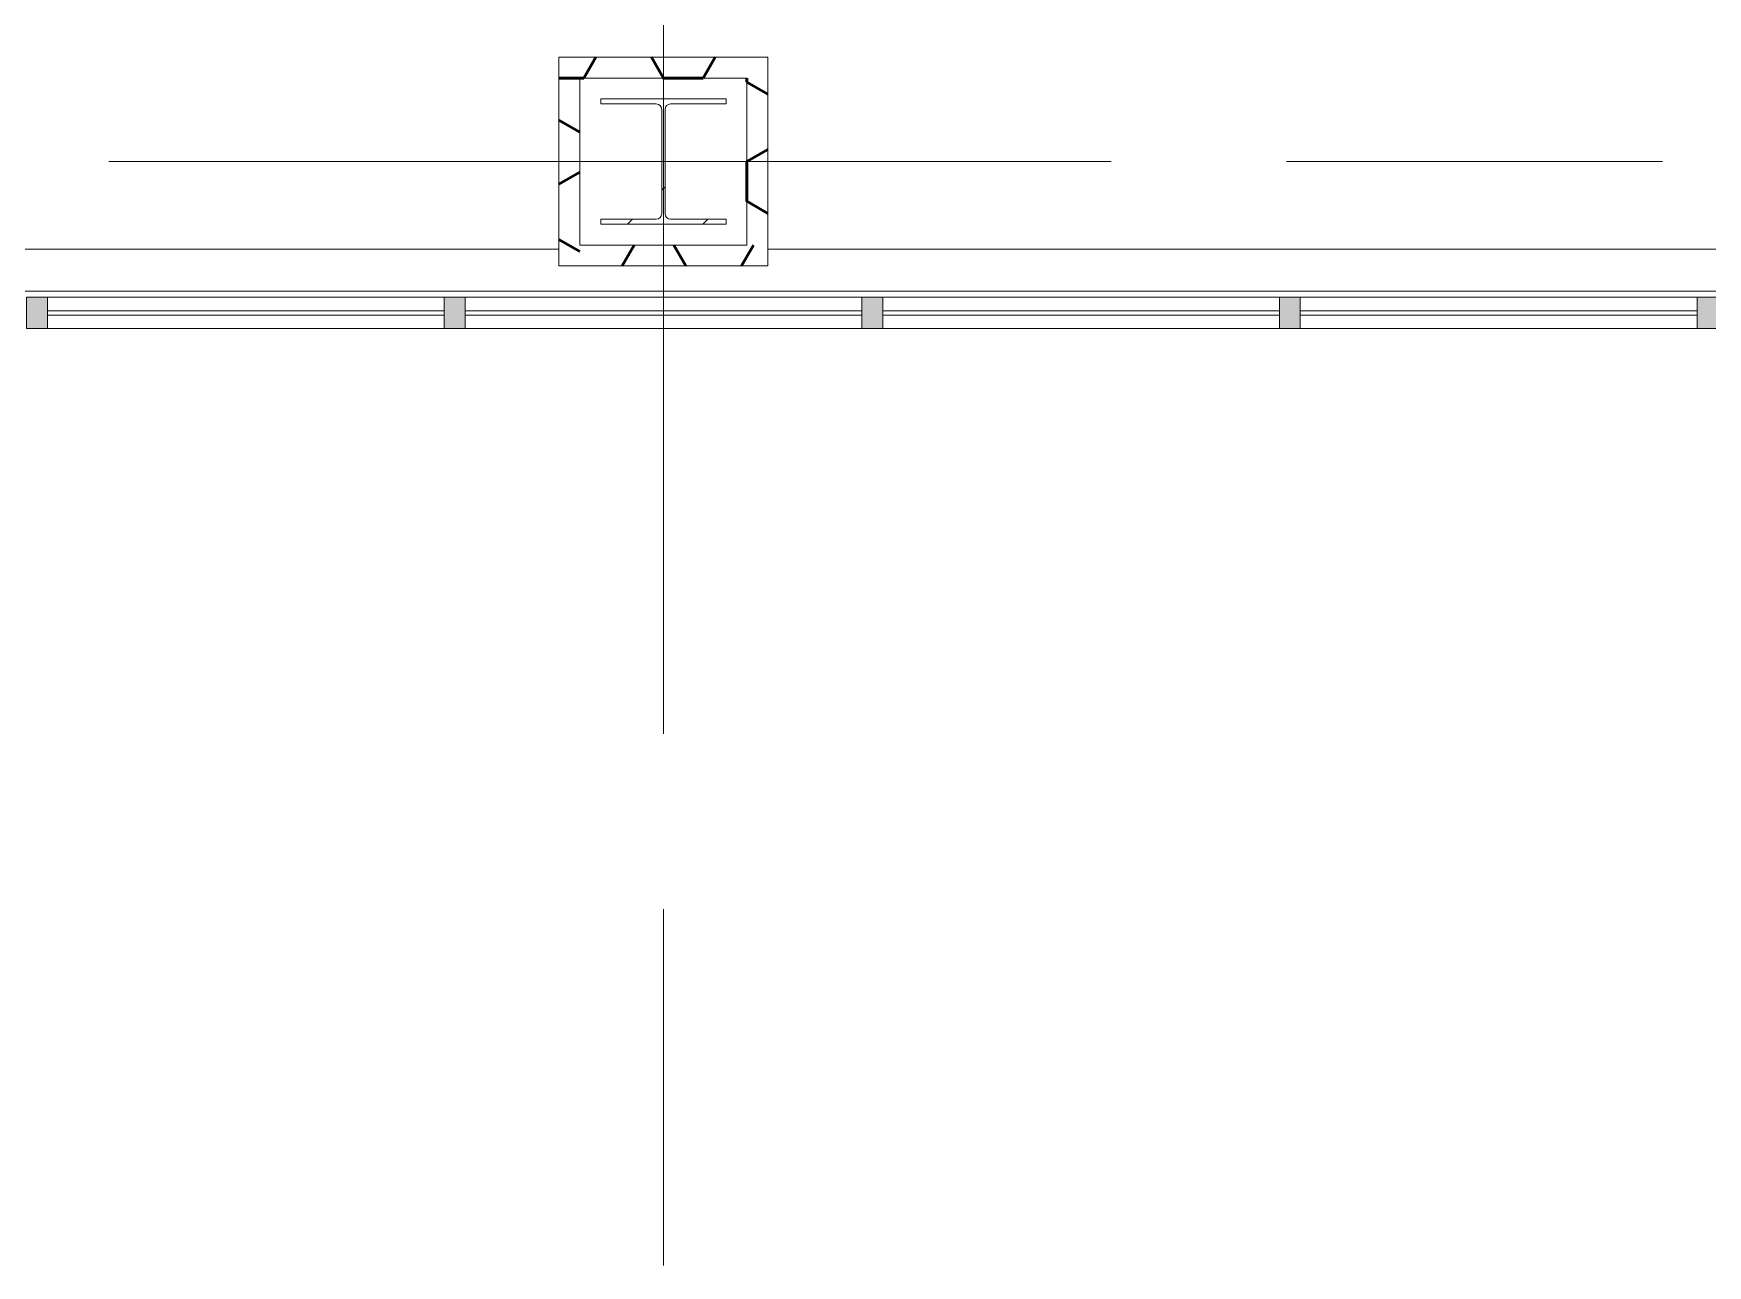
# Model space of a CAD drawing. Header units: millimetres. Extents: x -76261 to 649593, y -304265 to 60256.
# Drawn here: x 133192 to 137200, y -18844 to -15893 of the extents above; entities that cross this region are included whole.
import ezdxf

# ---------------------------------------------------------------- set-up
doc = ezdxf.new("R2010")
doc.units = ezdxf.units.MM
doc.header["$LTSCALE"] = 2000
doc.header["$MEASUREMENT"] = 0
doc.linetypes.add('Centre', pattern=[6.9, 4, -0.7, 1.5, -0.7])
doc.layers.get('0').update_dxf_attribs({"linetype": 'CONTINUOUS'})
for name, color, linetype, lineweight in [('A-GLAZ-CURT', 8, 'CONTINUOUS', 15), ('A-GLAZ-CWMG', 8, 'CONTINUOUS', 15), ('A-WALL', 8, 'CONTINUOUS', 15), ('A-WALL-PATT', 8, 'CONTINUOUS', 50), ('I-WALL', 8, 'CONTINUOUS', 15), ('S-BEAM', 12, 'CONTINUOUS', 15), ('S-COLS', 8, 'CONTINUOUS', 15), ('S-GRID', 14, 'CONTINUOUS', 15)]:
    doc.layers.add(name, color=color, linetype=linetype, lineweight=lineweight)

# ---------------------------------------------------------------- blocks, each defined once
blk = doc.blocks.new('AD_UK Beams-Column - SC2-300_300_8_12-V85-3rd FLOOR PLAN')
at = {"layer": 'S-COLS'}
h = blk.add_hatch(dxfattribs=at)
h.set_pattern_fill('FP_88', color=256, style=0, pattern_type=2)
h.set_pattern_definition([(45, (78492.53, 58201.64), (-371.231, 371.231), []), (45, (78492.53, 58764.14), (-371.231, 371.231), [])])
h.paths.add_polyline_path([(150, -150), (150, -138), (17, -138), (7.8, -134.2), (4, -125), (4, 125), (7.8, 134.2), (17, 138), (150, 138), (150, 150), (-150, 150), (-150, 138), (-17, 138), (-7.8, 134.2), (-4, 125), (-4, -125), (-7.8, -134.2), (-17, -138), (-150, -138), (-150, -150)], flags=0)
for p, q in [((150, 150), (-150, 150)), ((-150, 150), (-150, 138)), ((-150, 138), (-17, 138)), ((-4, 125), (-4, -125)), ((4, -125), (4, 125)), ((17, 138), (150, 138)), ((150, 138), (150, 150)), ((-17, -138), (-150, -138)), ((-150, -138), (-150, -150)), ((-150, -150), (150, -150)), ((150, -138), (17, -138)), ((150, -150), (150, -138))]:
    blk.add_line(p, q, dxfattribs=at)
for centre, start, end in [((-17, 125), 0, 90), ((17, 125), 90, 180), ((-17, -125), 270, 0), ((17, -125), 180, 270)]:
    blk.add_arc(centre, 13, start, end, dxfattribs=at)
blk = doc.blocks.new('LS-Office-S_rvt-1-3rd FLOOR PLAN')
blk.add_blockref('AD_UK Beams-Column - SC2-300_300_8_12-V85-3rd FLOOR PLAN', (-78492.5, -58201.6))
blk = doc.blocks.new('System Panel - Glazed-10631420-3rd FLOOR PLAN')
at = {"layer": 'A-GLAZ-CURT'}
for p, q in [((475, 5.2), (-475, 5.2)), ((-475, 5.2), (-475, -5.2)), ((475, -5.2), (475, 5.2)), ((-475, -5.2), (475, -5.2))]:
    blk.add_line(p, q, dxfattribs=at)
blk = doc.blocks.new('Rectangular Mullion - 52X100-10623842-3rd FLOOR PLAN')
at = {"layer": 'A-GLAZ-CWMG'}
for p, q in [((-81017.5, -58526.6), (-81967.5, -58526.6)), ((-81017.5, -58601.6), (-81967.5, -58601.6))]:
    blk.add_line(p, q, dxfattribs=at)
blk = doc.blocks.new('Rectangular Mullion - 52X100-10642846-3rd FLOOR PLAN')
at = {"layer": 'A-GLAZ-CWMG'}
blk.add_hatch(color=256, dxfattribs=at).paths.add_polyline_path([(25, 37.5), (25, -37.5), (-25, -37.5), (-25, 37.5)], flags=0)
for p, q in [((-25, 37.5), (25, 37.5)), ((-25, -37.5), (-25, 37.5)), ((25, 37.5), (25, -37.5)), ((25, -37.5), (-25, -37.5))]:
    blk.add_line(p, q, dxfattribs=at)
blk = doc.blocks.new('PIPE 100X100X2_5 - PIPE 100X100X2_5-10904597-3rd FLOOR PLAN')
at = {"layer": 'S-BEAM'}
for p, q in [((-5326.875, 50), (10673.125, 50)), ((5923.125, -50), (623.125, -50)), ((10673.125, -50), (6423.125, -50))]:
    blk.add_line(p, q, dxfattribs=at)
blk = doc.blocks.new('Xrexf_Office')
at = {"layer": 'A-WALL-PATT'}
h = blk.add_hatch(dxfattribs=at)
h.set_pattern_fill('FP_48', color=256, style=0, pattern_type=2)
h.set_pattern_definition([(0, (134700, -16000), (142.875, 82.49), [95.25, -190.5]), (120, (134700, -16000), (-142.875, 82.49), [95.25, -190.5]), (60, (134700, -16000), (-7e-05, 164.978), [0, -190.5, 95.25, 0])])
h.paths.add_polyline_path([(134900, -16000), (134950, -16000), (134950, -15950), (134450, -15950), (134450, -16000), (134500, -16000)], flags=0)
h = blk.add_hatch(dxfattribs=at)
h.set_pattern_fill('FP_49', color=256, style=0, pattern_type=2)
h.set_pattern_definition([(90, (134500, -16225), (-82.49, 142.875), [95.25, -190.5]), (210, (134500, -16225), (-82.49, -142.875), [95.25, -190.5]), (150, (134500, -16225), (-164.978, -7e-05), [0, -190.5, 95.25, 0])])
h.paths.add_polyline_path([(134500, -16450), (134500, -16000), (134450, -16000), (134450, -16450)], flags=0)
h = blk.add_hatch(dxfattribs=at)
h.set_pattern_fill('FP_51', color=256, style=0, pattern_type=2)
h.set_pattern_definition([(270, (134900, -16200), (82.49, -142.875), [95.25, -190.5]), (30, (134900, -16200), (82.49, 142.875), [95.25, -190.5]), (330, (134900, -16200), (164.978, 7e-05), [0, -190.5, 95.25, 0])])
h.paths.add_polyline_path([(134950, -16400), (134950, -16000), (134900, -16000), (134900, -16400)], flags=0)
h = blk.add_hatch(dxfattribs=at)
h.set_pattern_fill('FP_50', color=256, style=0, pattern_type=2)
h.set_pattern_definition([(180, (134725, -16400), (-142.875, -82.49), [95.25, -190.5]), (300, (134725, -16400), (142.875, -82.49), [95.25, -190.5]), (240, (134725, -16400), (7e-05, -164.978), [0, -190.5, 95.25, 0])])
h.paths.add_polyline_path([(134500, -16450), (134950, -16450), (134950, -16400), (134500, -16400)], flags=0)
at = {"layer": 'A-WALL'}
blk.add_line((130200, -16510), (146200, -16510), dxfattribs=at)
at = {"layer": 'I-WALL'}
for p, q in [((134950, -15950), (134450, -15950)), ((134450, -15950), (134450, -16450)), ((134950, -16450), (134950, -15950)), ((134500, -16000), (134900, -16000)), ((134500, -16400), (134500, -16000)), ((134900, -16000), (134900, -16400)), ((134900, -16400), (134500, -16400)), ((134450, -16450), (134950, -16450))]:
    blk.add_line(p, q, dxfattribs=at)
at = {"layer": 'S-GRID', "linetype": 'Centre', "ltscale": 0.3}
for p, q in [((134700, 5529.3), (134700, -18843.9)), ((120952.1, -16200), (162139, -16200))]:
    blk.add_line(p, q, dxfattribs=at)
blk.add_blockref('LS-Office-S_rvt-1-3rd FLOOR PLAN', (213192.5, 42001.6))
at = {"layer": 'A-GLAZ-CURT'}
for p in [(133700, -16562.5), (134700, -16562.5), (135700, -16562.5), (136700, -16562.5)]:
    blk.add_blockref('System Panel - Glazed-10631420-3rd FLOOR PLAN', p, dxfattribs=at)
at = {"layer": 'A-GLAZ-CWMG', "extrusion": (0, 0, -1), "rotation": 180}
for p in [(-133200, -16562.5), (-134200, -16562.5), (-135200, -16562.5), (-136200, -16562.5), (-137200, -16562.5)]:
    blk.add_blockref('Rectangular Mullion - 52X100-10642846-3rd FLOOR PLAN', p, dxfattribs=at)
at = {"layer": 'A-GLAZ-CWMG'}
for p in [(215192.5, 42001.6), (216192.5, 42001.6), (217192.5, 42001.6), (218192.5, 42001.6)]:
    blk.add_blockref('Rectangular Mullion - 52X100-10623842-3rd FLOOR PLAN', p, dxfattribs=at)
at = {"layer": 'S-BEAM', "rotation": 180}
blk.add_blockref('PIPE 100X100X2_5 - PIPE 100X100X2_5-10904597-3rd FLOOR PLAN', (140873.1, -16460), dxfattribs=at)

msp = doc.modelspace()

# ---------------------------------------------------------------- block references
at = {"linetype": 'ByBlock'}
msp.add_blockref('Xrexf_Office', (0, 0), dxfattribs=at)

doc.saveas('drawing.dxf')
